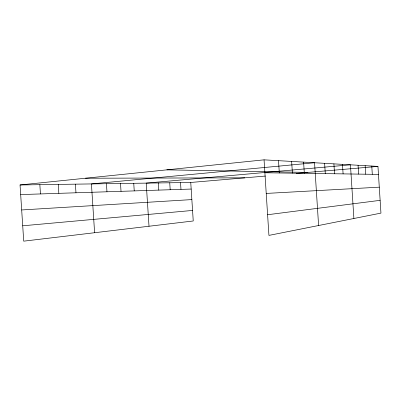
<?xml version="1.0" encoding="UTF-8"?>
<svg xmlns="http://www.w3.org/2000/svg" width="401" height="401" viewBox="0 0 401 401"><rect width="100%" height="100%" fill="white"/><g stroke="black" fill="none" stroke-linecap="round" stroke-linejoin="round"><path stroke-width="0.6" d="M267.597 214.73L380.128 200.34M20.05 184.966L190.746 182.47L193.242 220.981L23.719 241.161L20.05 184.966L264.058 159.839L377.953 166.405L380.95 213.116L268.931 235.397L264.058 159.839M22.717 225.793L192.555 210.445M190.746 182.47L265.412 176.064M296.279 173.412L377.953 166.405M21.679 209.954L191.853 199.593M266.224 193.432L379.286 187.172M20.677 194.58L191.172 189.056M85.468 178.229L244.81 177.833M264.891 172.761L378.464 174.395M166.846 169.849L307.938 172.415M371.767 166.049L372.298 174.305M365.151 165.668L365.702 174.209M358.063 165.257L358.629 174.109M353.893 218.5L350.444 164.816L146.21 183.122L149.007 226.244M342.484 164.36L343.096 173.884M333.903 163.864L334.539 173.763M324.625 163.327L325.286 173.628M318.6 225.517L314.559 162.751L91.433 183.924L94.606 232.72M303.607 162.119L304.329 173.327M291.642 161.428L292.399 173.157M278.52 160.671L279.312 172.971M180.53 182.62L180.971 189.387M169.738 182.781L170.189 189.738M158.315 182.946L158.781 190.104M133.749 183.307L134.24 190.901M120.511 183.498L121.022 191.327M106.435 183.703L106.962 191.783M75.408 184.159L75.969 192.791M58.255 184.41L58.837 193.342M39.849 184.681L40.456 193.939"/></g></svg>
